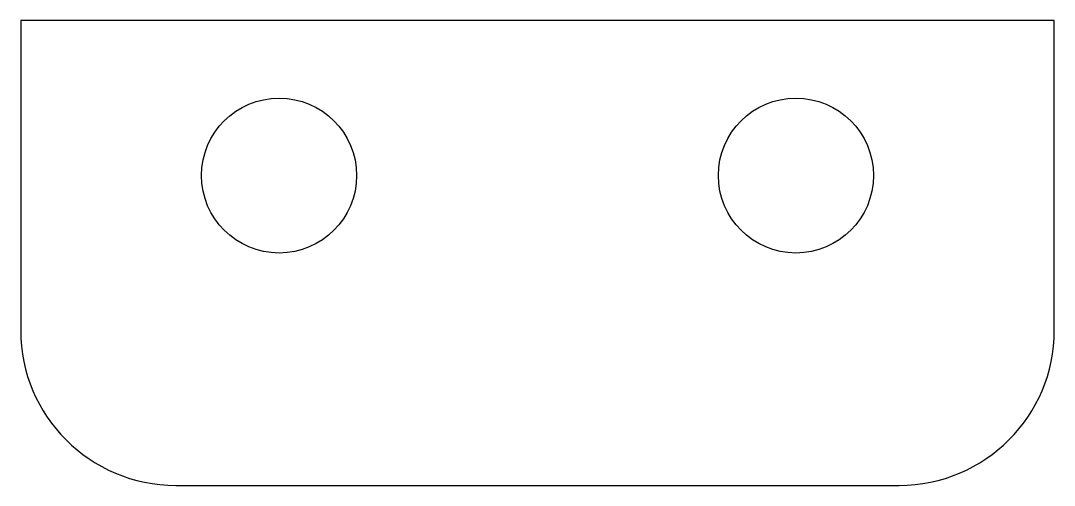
# Model space of a CAD drawing. Header units: millimetres. Extents: x -50 to 50, y -23 to 22.
import ezdxf

# ---------------------------------------------------------------- set-up
doc = ezdxf.new("R2010")
doc.units = ezdxf.units.MM

msp = doc.modelspace()

# ---------------------------------------------------------------- linework, layer by layer
at = {"color": 7, "linetype": 'Continuous', "lineweight": 25}
for p, q in [((50, 22.5), (-50, 22.5)), ((-50, 22.5), (-50, -7.5)), ((50, -7.5), (50, 22.5)), ((-35, -22.5), (35, -22.5))]:
    msp.add_line(p, q, dxfattribs=at)
for centre in [(-25, 7.5), (25, 7.5)]:
    msp.add_circle(centre, 7.5, dxfattribs=at)
for centre, start, end in [((-35, -7.5), 180, 270), ((35, -7.5), 270, 0)]:
    msp.add_arc(centre, 15, start, end, dxfattribs=at)

doc.saveas('drawing.dxf')
